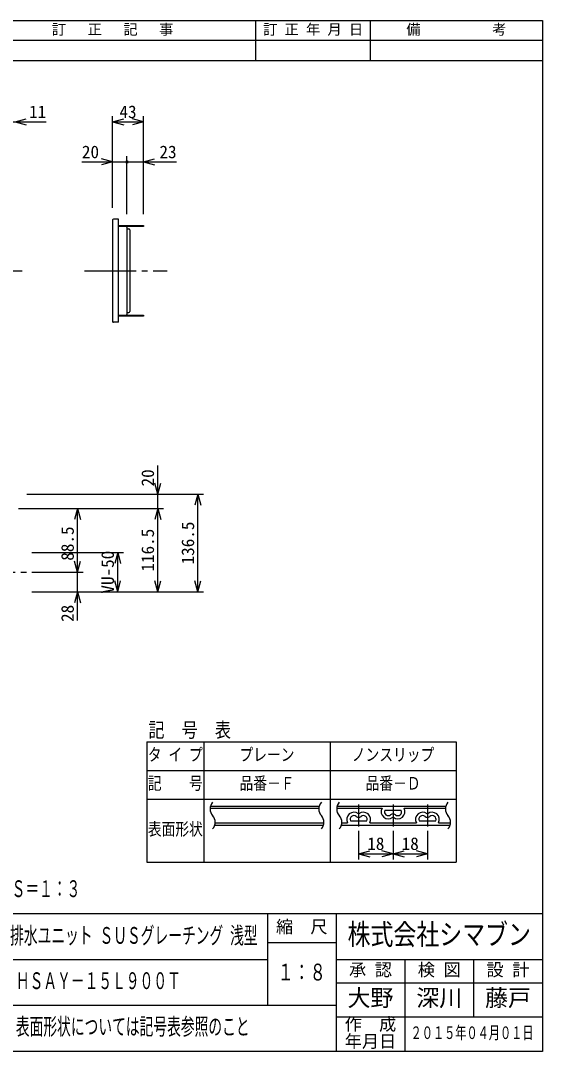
# Model space of a CAD drawing. Units: millimetres, scale not verified. Extents: x -1092 to 1092, y -744 to 696.
# Drawn here: x 364 to 1092, y -744 to 696 of the extents above; entities that cross this region are included whole.
import ezdxf
from ezdxf.enums import TextEntityAlignment as Align

# ---------------------------------------------------------------- set-up
doc = ezdxf.new("R2010")
doc.units = ezdxf.units.MM
doc.header["$LTSCALE"] = 8
doc.linetypes.add('CHAIN1', pattern=[8, 5, -1, 1, -1])
doc.linetypes.add('CHAIN2', pattern=[12, 9, -1, 1, -1])
for name, color, linetype in [('0-0_計極細', 2, 'Continuous'), ('0-1_計細線', 3, 'Continuous'), ('0-5_寸法線', 7, 'Continuous'), ('0-7_枠細線', 5, 'Continuous'), ('0-8_枠中線', 5, 'Continuous')]:
    doc.layers.add(name, color=color, linetype=linetype)
doc.styles.add('ＭＳ ゴシック', font='')
doc.styles.get('ＭＳ ゴシック').set_extended_font_data('MS Gothic')

msp = doc.modelspace()

# ---------------------------------------------------------------- hatches: boundary and pattern name
at = {"layer": '0-5_寸法線'}
msp.add_hatch(color=256, dxfattribs=at).paths.add_polyline_path([(514.404, 498.534, 1), (509.604, 498.534, 1)])

# ---------------------------------------------------------------- linework, layer by layer
at = {"layer": '0-0_計極細', "linetype": 'CHAIN2'}
for p, q in [((-549.168, 346.534), (365.861, 346.534)), ((452.761, 346.534), (567.984, 346.534))]:
    msp.add_line(p, q, dxfattribs=at)
at = {"layer": '0-0_計極細', "linetype": 'CHAIN1'}
msp.add_line((251.663, -74.466), (382.014, -74.466), dxfattribs=at)
at = {"layer": '0-1_計細線'}
for p, q in [((500.004, 418.534), (493.004, 418.534)), ((500.004, 274.534), (500.004, 418.534)), ((492.004, 417.534), (492.004, 275.534)), ((502.004, 408.534), (502.004, 409.734)), ((512.004, 408.534), (512.004, 409.734)), ((512.004, 407.534), (512.004, 285.534)), ((512.504, 405.034), (514.504, 405.034)), ((514.004, 408.534), (514.004, 409.734)), ((516.004, 408.534), (516.004, 409.734)), ((516.004, 403.534), (516.004, 289.534)), ((518.004, 408.534), (518.004, 409.734)), ((532.004, 408.534), (532.004, 409.734)), ((512.504, 288.034), (514.504, 288.034)), ((500.004, 274.534), (493.004, 274.534)), ((502.004, 283.334), (502.004, 284.534)), ((512.004, 283.334), (512.004, 284.534)), ((514.004, 283.334), (514.004, 284.534)), ((516.004, 283.334), (516.004, 284.534)), ((518.004, 283.334), (518.004, 284.534)), ((532.004, 283.334), (532.004, 284.534))]:
    msp.add_line(p, q, dxfattribs=at)
for points in [[(500.004, 409.734), (535.004, 409.734), (535.004, 408.534), (500.004, 408.534)], [(500.004, 284.534), (535.004, 284.534), (535.004, 283.334), (500.004, 283.334)]]:
    msp.add_lwpolyline(points, close=True, dxfattribs=at)
for centre, radius, start, end in [((493.004, 417.534), 1, 90, 180), ((511.004, 407.534), 1, 0, 90), ((512.504, 405.534), 0.5, 180, 270), ((514.504, 403.534), 1.5, 0, 90), ((512.504, 287.534), 0.5, 90, 180), ((514.504, 289.534), 1.5, 270, 360), ((493.004, 275.534), 1, 180, 270), ((511.004, 285.534), 1, 270, 360)]:
    msp.add_arc(centre, radius, start, end, dxfattribs=at)
at = {"layer": '0-5_寸法線'}
for p, q in [((492.004, 434.534), (492.004, 562.534)), ((535.004, 425.734), (535.004, 562.534)), ((345.004, 554.534), (399.281, 554.534)), ((356.004, 554.534), (371.459, 558.675)), ((356.004, 554.534), (371.459, 550.393)), ((492.004, 554.534), (507.459, 558.675)), ((492.004, 554.534), (507.459, 550.393)), ((492.004, 554.534), (535.004, 554.534)), ((535.004, 554.534), (519.549, 558.675)), ((535.004, 554.534), (519.549, 550.393)), ((492.004, 434.534), (492.004, 506.534)), ((512.004, 425.734), (512.004, 506.534)), ((535.004, 425.734), (535.004, 506.534)), ((449.042, 498.534), (512.004, 498.534)), ((492.004, 498.534), (476.549, 502.675)), ((492.004, 498.534), (476.549, 494.393)), ((512.004, 498.534), (581.345, 498.534)), ((535.004, 498.534), (550.459, 502.675)), ((535.004, 498.534), (550.459, 494.393)), ((555.004, 14.534), (555.004, 74.534)), ((555.004, 34.534), (550.863, 49.989)), ((555.004, 34.534), (559.145, 49.989)), ((372.004, 34.534), (563.004, 34.534)), ((372.004, 34.534), (619.004, 34.534)), ((611.004, 34.534), (606.863, 19.079)), ((611.004, 34.534), (615.145, 19.079)), ((611.004, -101.966), (611.004, 34.534)), ((360.704, 14.534), (563.004, 14.534)), ((360.704, 14.534), (451.004, 14.534)), ((443.004, 14.534), (438.863, -0.921)), ((443.004, 14.534), (447.145, -0.921)), ((443.004, -74.466), (443.004, 14.534)), ((555.004, 14.534), (550.863, -0.921)), ((555.004, 14.534), (559.145, -0.921)), ((555.004, -101.966), (555.004, 14.534)), ((379.004, -46.966), (507.004, -46.966)), ((499.004, -46.966), (494.863, -62.421)), ((499.004, -46.966), (503.145, -62.421)), ((499.004, -101.966), (499.004, -46.966)), ((443.004, -74.466), (438.863, -59.011)), ((443.004, -74.466), (447.145, -59.011)), ((379.004, -74.466), (451.004, -74.466)), ((443.004, -141.966), (443.004, -74.466)), ((499.004, -101.966), (494.863, -86.511)), ((499.004, -101.966), (503.145, -86.511)), ((555.004, -101.966), (550.863, -86.511)), ((555.004, -101.966), (559.145, -86.511)), ((611.004, -101.966), (606.863, -86.511)), ((611.004, -101.966), (615.145, -86.511)), ((379.004, -101.966), (507.004, -101.966)), ((379.004, -101.966), (563.004, -101.966)), ((379.004, -101.966), (619.004, -101.966)), ((379.004, -101.966), (451.004, -101.966)), ((443.004, -101.966), (438.863, -117.421)), ((443.004, -101.966), (447.145, -117.421))]:
    msp.add_line(p, q, dxfattribs=at)
at = {"layer": '0-7_枠細線'}
for p, q in [((692, 640), (692, 696)), ((852, 640), (852, 696)), ((1092, 668), (236, 668)), ((1092, 640), (236, 640)), ((539.489, -311.489), (971.489, -311.489)), ((539.489, -311.489), (539.489, -479.489)), ((619.489, -311.489), (619.489, -479.489)), ((795.489, -311.489), (795.489, -479.489)), ((971.489, -311.489), (971.489, -479.489)), ((539.489, -351.489), (971.489, -351.489)), ((539.489, -391.489), (971.489, -391.489)), ((628.596, -401.218), (780.405, -401.218)), ((805.397, -401.218), (957.206, -401.218)), ((628.01, -404.418), (779.819, -404.418)), ((804.811, -404.418), (868.11, -404.418)), ((871.934, -407.085), (895.044, -407.085)), ((898.868, -404.418), (956.62, -404.418)), ((634.573, -427.885), (786.382, -427.885)), ((635.159, -424.685), (786.968, -424.685)), ((811.373, -427.885), (963.182, -427.885)), ((811.959, -424.685), (820.11, -424.685)), ((823.934, -422.018), (847.044, -422.018)), ((850.868, -424.685), (916.11, -424.685)), ((919.934, -422.018), (943.044, -422.018)), ((946.868, -424.685), (963.768, -424.685)), ((835.489, -435.885), (835.489, -475.885)), ((883.489, -435.885), (883.489, -475.885)), ((931.489, -435.885), (931.489, -475.885)), ((835.489, -467.885), (850.944, -463.744)), ((835.489, -467.885), (850.944, -472.026)), ((835.489, -467.885), (883.489, -467.885)), ((883.489, -467.885), (868.034, -463.744)), ((883.489, -467.885), (868.034, -472.026)), ((883.489, -467.885), (898.944, -463.744)), ((883.489, -467.885), (898.944, -472.026)), ((883.489, -467.885), (931.489, -467.885)), ((931.489, -467.885), (916.034, -463.744)), ((931.489, -467.885), (916.034, -472.026)), ((539.489, -479.489), (971.489, -479.489)), ((708, -552), (708, -680)), ((804, -552), (804, -744)), ((708, -592), (804, -592)), ((708, -616), (292, -616)), ((1092, -616), (804, -616)), ((900, -616), (900, -744)), ((996, -616), (996, -696)), ((804, -648), (1092, -648)), ((804, -680), (292, -680)), ((1092, -696), (804, -696))]:
    msp.add_line(p, q, dxfattribs=at)
at = {"layer": '0-7_枠細線', "linetype": 'CHAIN1'}
for p, q in [((835.489, -398.978), (835.489, -429.935)), ((883.489, -398.978), (883.489, -429.935)), ((931.489, -398.978), (931.489, -429.935))]:
    msp.add_line(p, q, dxfattribs=at)
at = {"layer": '0-7_枠細線'}
for centre, radius, start, end in [((641.728, -405.277), 13.745, 137.56163, 222.43837), ((793.537, -405.277), 13.745, 137.56163, 222.43837), ((818.529, -405.277), 13.745, 137.56163, 222.43837), ((970.337, -405.277), 13.745, 137.56163, 222.43837), ((621.441, -423.826), 13.745, 317.56163, 42.43837), ((773.25, -423.826), 13.745, 317.56163, 42.43837), ((798.242, -423.826), 13.745, 317.56163, 42.43837), ((828.822, -419.885), 9.947, 51.31781, 208.85363), ((828.822, -419.885), 5.333, 51.31781, 203.57818), ((835.489, -411.558), 5.333, 231.31781, 308.68219), ((835.489, -411.558), 0.72, 231.31781, 308.68219), ((842.156, -419.885), 9.947, 331.14637, 128.68219), ((842.156, -419.885), 5.333, 336.42182, 128.68219), ((876.822, -409.218), 9.947, 151.14637, 308.68219), ((876.822, -409.218), 5.333, 156.42182, 308.68219), ((883.489, -417.545), 5.333, 51.31781, 128.68219), ((883.489, -417.545), 0.72, 51.31781, 128.68219), ((890.156, -409.218), 9.947, 231.31781, 28.85363), ((890.156, -409.218), 5.333, 231.31781, 23.57818), ((924.822, -419.885), 9.947, 51.31781, 208.85363), ((924.822, -419.885), 5.333, 51.31781, 203.57818), ((931.489, -411.558), 5.333, 231.31781, 308.68219), ((931.489, -411.558), 0.72, 231.31781, 308.68219), ((938.156, -419.885), 9.947, 331.14637, 128.68219), ((938.156, -419.885), 5.333, 336.42182, 128.68219), ((950.05, -423.826), 13.745, 317.56163, 42.43837)]:
    msp.add_arc(centre, radius, start, end, dxfattribs=at)
at = {"layer": '0-8_枠中線'}
msp.add_lwpolyline([(-1092, -744), (-1092, 696), (1092, 696), (1092, -744)], close=True, dxfattribs=at)
msp.add_lwpolyline([(1092, -552), (292, -552), (292, -744)], dxfattribs=at)

# ---------------------------------------------------------------- texts
at = {"layer": '0-5_寸法線', "style": 'ＭＳ ゴシック'}
for s, p in [('11', (375.281, 554.534)), ('43', (501.504, 554.534)), ('20', (449.042, 498.534)), ('23', (557.345, 498.534))]:
    msp.add_text(s, height=17.6, dxfattribs=at).set_placement(p, align=Align.BOTTOM_LEFT)
for s, p in [('20', (555.004, 45.234)), ('88.5', (443.004, -58.519)), ('136.5', (611.004, -63.716)), ('116.5', (555.004, -73.716)), ('VU-50', (499.004, -104.466)), ('28', (443.004, -144.047))]:
    msp.add_text(s, height=17.6, rotation=90, dxfattribs=at).set_placement(p, align=Align.BOTTOM_LEFT)
at = {"layer": '0-7_枠細線', "style": 'ＭＳ ゴシック'}
for s, height, p in [('訂\u3000 正\u3000 記\u3000 事', 14.66, (407, 672)), ('訂 正 年 月 日', 14.66, (702, 672)), ('備\u3000\u3000\u3000\u3000\u3000考', 14.66, (902, 672)), ('18', 17.6, (847.489, -467.885)), ('18', 17.6, (895.489, -467.885)), ('縮\u3000尺', 17.6, (720, -584)), ('検 図', 17.6, (918, -644)), ('設 計', 17.6, (1014, -644)), ('承 認', 17.6, (822, -644)), ('大野', 23.46, (820, -688)), ('深川', 23.46, (916, -688)), ('藤戸', 23.46, (1012, -688)), ('作\u3000成', 17.6, (816, -720)), ('年月日', 17.6, (816, -744))]:
    msp.add_text(s, height=height, dxfattribs=at).set_placement(p, align=Align.BOTTOM_LEFT)
for s, height, width, p in [('タ イ プ', 17.6, 0.8, (541.089, -343.489)), ('プレーン', 17.6, 0.8, (669.089, -343.489)), ('ノンスリップ', 17.6, 0.8, (825.889, -343.489)), ('記\u3000\u3000号', 17.6, 0.8, (541.089, -383.489)), ('品番－Ｆ', 17.6, 0.8, (669.089, -383.489)), ('品番－Ｄ', 17.6, 0.8, (845.089, -383.489)), ('表面形状', 17.6, 0.8, (541.089, -447.489)), ('Ｓ＝１：３', 23.46, 0.6, (350.834, -535.481)), ('株式会社シマブン', 29.33, 0.8, (820, -604)), ('排水ユニット ＳＵＳグレーチング 浅型', 23.46, 0.6, (348.8, -600.751)), ('ＨＳＡＹ－１５Ｌ９００Ｔ', 23.46, 0.6, (356.8, -664)), ('１：８', 23.46, 0.7, (722.4, -652)), ('表面形状については記号表参照のこと', 23.46, 0.6, (356.8, -728)), ('２０１５年０４月０１日', 17.6, 0.65, (908, -732))]:
    msp.add_text(s, height=height, dxfattribs=dict(at, width=width)).set_placement(p, align=Align.BOTTOM_LEFT)
at = {"layer": '0-7_枠細線', "insert": (541.984, -307.489), "char_height": 20.53, "attachment_point": 7, "style": 'ＭＳ ゴシック'}
msp.add_mtext('\\T2.07;\\W0.8;記号表', dxfattribs=at)

doc.saveas('drawing.dxf')
